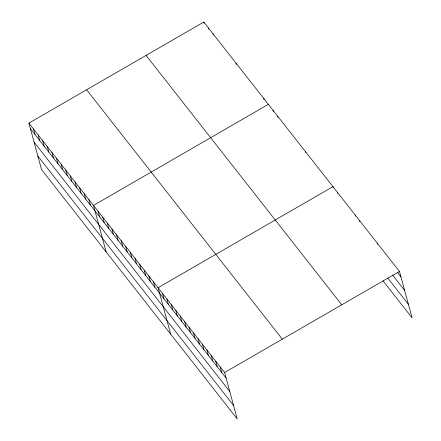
<?xml version="1.0" encoding="UTF-8"?>
<svg xmlns="http://www.w3.org/2000/svg" width="441" height="441" viewBox="0 0 441 441"><rect width="100%" height="100%" fill="white"/><g stroke="black" fill="none" stroke-linecap="round" stroke-linejoin="round"><path stroke-width="0.66" d="M28.902 123.127L224.607 372.518L237.225 418.95L41.52 169.559L28.902 123.127L203.775 22.05L399.48 271.441L412.098 317.873L383.064 280.873M268.36 104.346L93.486 205.429L106.099 251.861M224.607 372.518L399.48 271.441M397.341 272.295L400.968 276.92M392.545 275.019L404.64 290.432M387.86 278.15L408.427 304.356M146.07 55.406L341.775 304.797M86.612 89.771L282.317 339.162M30.39 128.607L226.095 377.998M34.062 142.123L229.767 391.509M37.849 156.048L233.554 405.433M377.303 243.173L377.634 244.391M359.558 220.566L359.889 221.779M355.121 214.91L355.452 216.129M337.376 192.298L337.707 193.516M333.275 187.866L332.944 186.648L158.071 287.725L170.684 334.157M305.266 151.379L305.596 152.592M277.587 116.104L277.918 117.323M272.973 110.228L273.304 111.446M263.746 98.47L264.076 99.688M236.067 63.201L236.398 64.419M213.003 33.808L213.334 35.026M208.389 27.926L208.72 29.145M203.775 22.05L204.106 23.268M220.175 366.862L221.663 372.342M215.737 361.212L217.226 366.692M211.3 355.562L212.788 361.036M206.868 349.906L208.356 355.385M202.43 344.256L203.918 349.73M197.992 338.6L199.481 344.079M193.555 332.949L195.043 338.429M189.123 327.294L190.611 332.773M184.685 321.643L186.174 327.123M180.248 315.988L181.736 321.467M175.81 310.337L177.304 315.817M171.378 304.681L172.866 310.161M166.941 299.031L168.429 304.51M162.503 293.375L163.991 298.855M153.457 281.849L154.945 287.328M148.843 275.967L150.331 281.446M144.229 270.09L145.717 275.57M139.615 264.209L141.103 269.688M135.001 258.332L136.489 263.812M130.393 252.456L131.881 257.935M125.779 246.574L127.267 252.054M121.165 240.698L122.653 246.177M116.551 234.821L118.039 240.295M111.937 228.94L113.425 234.419M107.323 223.063L108.811 228.543M102.714 217.181L104.203 222.661M98.1 211.305L99.589 216.785M88.873 199.547L90.361 205.026M84.259 193.671L85.747 199.15M79.645 187.789L81.133 193.268M75.036 181.912L76.525 187.392M70.422 176.036L71.911 181.516M65.808 170.154L67.297 175.634M61.194 164.278L62.683 169.757M56.58 158.396L58.069 163.876M51.966 152.52L53.455 157.999M47.358 146.644L48.846 152.123M42.744 140.762L44.232 146.241M38.13 134.885L39.618 140.365M33.516 129.009L35.004 134.483"/></g></svg>
